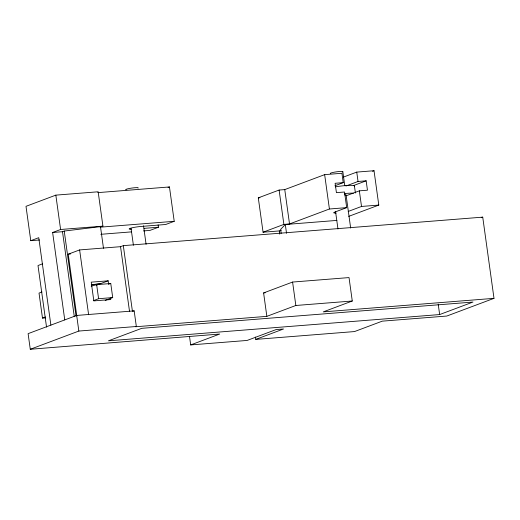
<?xml version="1.0" encoding="UTF-8"?>
<svg xmlns="http://www.w3.org/2000/svg" width="520" height="520" viewBox="0 0 520 520"><rect width="100%" height="100%" fill="white"/><g stroke="black" fill="none" stroke-linecap="round" stroke-linejoin="round"><path stroke-width="0.78" d="M336.901 220.409L285.305 224.504L280.618 229.385L281.177 233.395M97.799 192.634L169.455 186.953L174.219 221.306L100.152 227.181L102.927 226.135L98.156 191.783L55.835 195.136L26 206.33L30.764 240.682L39.553 239.987M168.038 187.48L169.455 186.953M30.764 240.682L38.746 237.692L50.876 325.097M64.753 319.897L52.624 232.486L60.6 229.495L102.927 226.135M52.624 232.486L62.498 231.706L64.233 231.056L100.477 226.642L103.48 248.294M42.562 263.829L37.999 265.538L46.54 327.125M76.765 315.789L68.218 254.202L79.625 249.925L120.542 246.681L123.318 245.642L482.729 217.139L494 298.344L446.823 316.036L382.272 321.152L354.523 331.565L255.762 339.397L255.437 337.051M158.113 224.881L158.438 227.227L149.935 230.412L143.501 230.925M174.219 221.306L165.724 224.49L141.031 226.453A8.333 0.956 -7.9 0 0 130.839 228.124A8.333 0.956 -7.9 0 0 131.19 229.307M281.372 230.145L279.292 230.932L263.068 232.213L258.297 197.86L279.11 190.053L284.758 189.605L324.649 174.642L341.933 173.27L343.232 182.644L334.887 185.776M348.686 216.379L378.794 205.082L374.029 170.729L356.746 172.1L344.604 176.65A8.333 0.956 -7.9 0 1 343.408 177.028M41.99 291.98L39.02 293.098L42.484 318.084L45.656 317.831M372.522 171.294L374.029 170.729M345.904 186.024L358.046 181.467L366.158 180.823L367.458 190.197L359.346 190.84L347.204 195.39A8.333 0.956 -7.9 0 1 346.008 195.767M366.158 180.823L354.016 185.38A17.459 2.009 -7.9 0 1 353.483 185.569M96.304 285.259L100.041 283.861L91.338 284.921M108.596 283.94L108.16 280.813L100.77 283.589L91.286 284.739M263.068 232.213L283.881 224.406L289.523 223.964L329.413 209.001L346.697 207.63L344.532 192.01L336.421 192.654L335.121 183.287L343.232 182.644M42.484 318.084L45.455 316.966M93.32 300.683L98.599 298.701L112.71 297.583L110.76 283.53L96.648 284.648L91.215 286.202M346.697 207.63L334.555 212.18A8.333 0.956 -7.9 0 0 336.135 213.077M105.163 300.417L112.71 297.583M378.794 205.082L361.517 206.453L349.375 211.01A8.333 0.956 -7.9 0 1 348.179 211.38M266.851 316.355L263.601 292.929L292.591 282.055L349.024 277.583L352.274 301.008L295.841 305.481L266.851 316.355L135.642 326.755L136.338 326.495L134.167 310.882L76.674 315.439L28.106 333.658L30.277 349.271L219.674 334.048L190.684 344.923L189.494 336.329M30.277 349.271L78.845 331.058L136.338 326.495M134.167 310.882L132.418 311.226L123.318 245.642M481.234 217.698L482.729 217.139M352.274 301.008L323.284 311.877L494 298.344M255.762 339.397L283.511 328.985L276.107 329.576L247.117 340.444L190.684 344.923M439.654 314.555L472.953 302.062L141.752 328.328L108.453 340.815L439.654 314.555L438.197 304.103M108.433 284.193L110.76 283.53M68.218 254.202L70.636 253.91M258.297 197.86L259.916 197.73M144.099 228.364L158.438 227.227M100.828 234.306L131.423 231.881M108.16 280.813L91.228 282.159L93.828 300.898L110.76 299.553L110.546 297.993M263.601 292.929L265.213 292.799M356.746 172.1L358.046 181.467M359.346 190.84L361.517 206.453M354.432 185.978L355.407 193.005M342.836 171.678L344.786 185.731M346.086 195.104L350.662 228.066M335.517 211.328L337.974 229.008M324.649 174.642L329.413 209.001M284.758 189.605L289.523 223.964M285.305 224.504L286.526 233.324M292.591 282.055L295.841 305.481M279.11 190.053L283.881 224.406M279.292 230.932L279.734 234.136M143.52 225.784L146.081 244.264M131.053 228.339L133.393 245.213M120.542 246.681L129.532 311.467M96.648 284.648L98.599 298.701M79.625 249.925L88.615 314.711M76.674 315.439L78.845 331.058M64.233 231.056L76.031 316.056M62.498 231.706L74.295 316.706M55.835 195.136L60.6 229.495M344.442 194.844A6.351 0.728 -7.9 0 1 346.06 195.195M344.331 193.596A15.873 1.827 -7.9 0 1 353.36 193.193M335.341 186.836A15.873 1.827 -7.9 0 1 354.361 186.212M330.473 173.576A6.351 0.728 -7.9 0 1 336.882 171.775A6.351 0.728 -7.9 0 1 342.42 172.016M126.067 189.839A6.351 0.728 -7.9 0 1 131.651 188.084A6.351 0.728 -7.9 0 1 138.073 188.123"/></g></svg>
